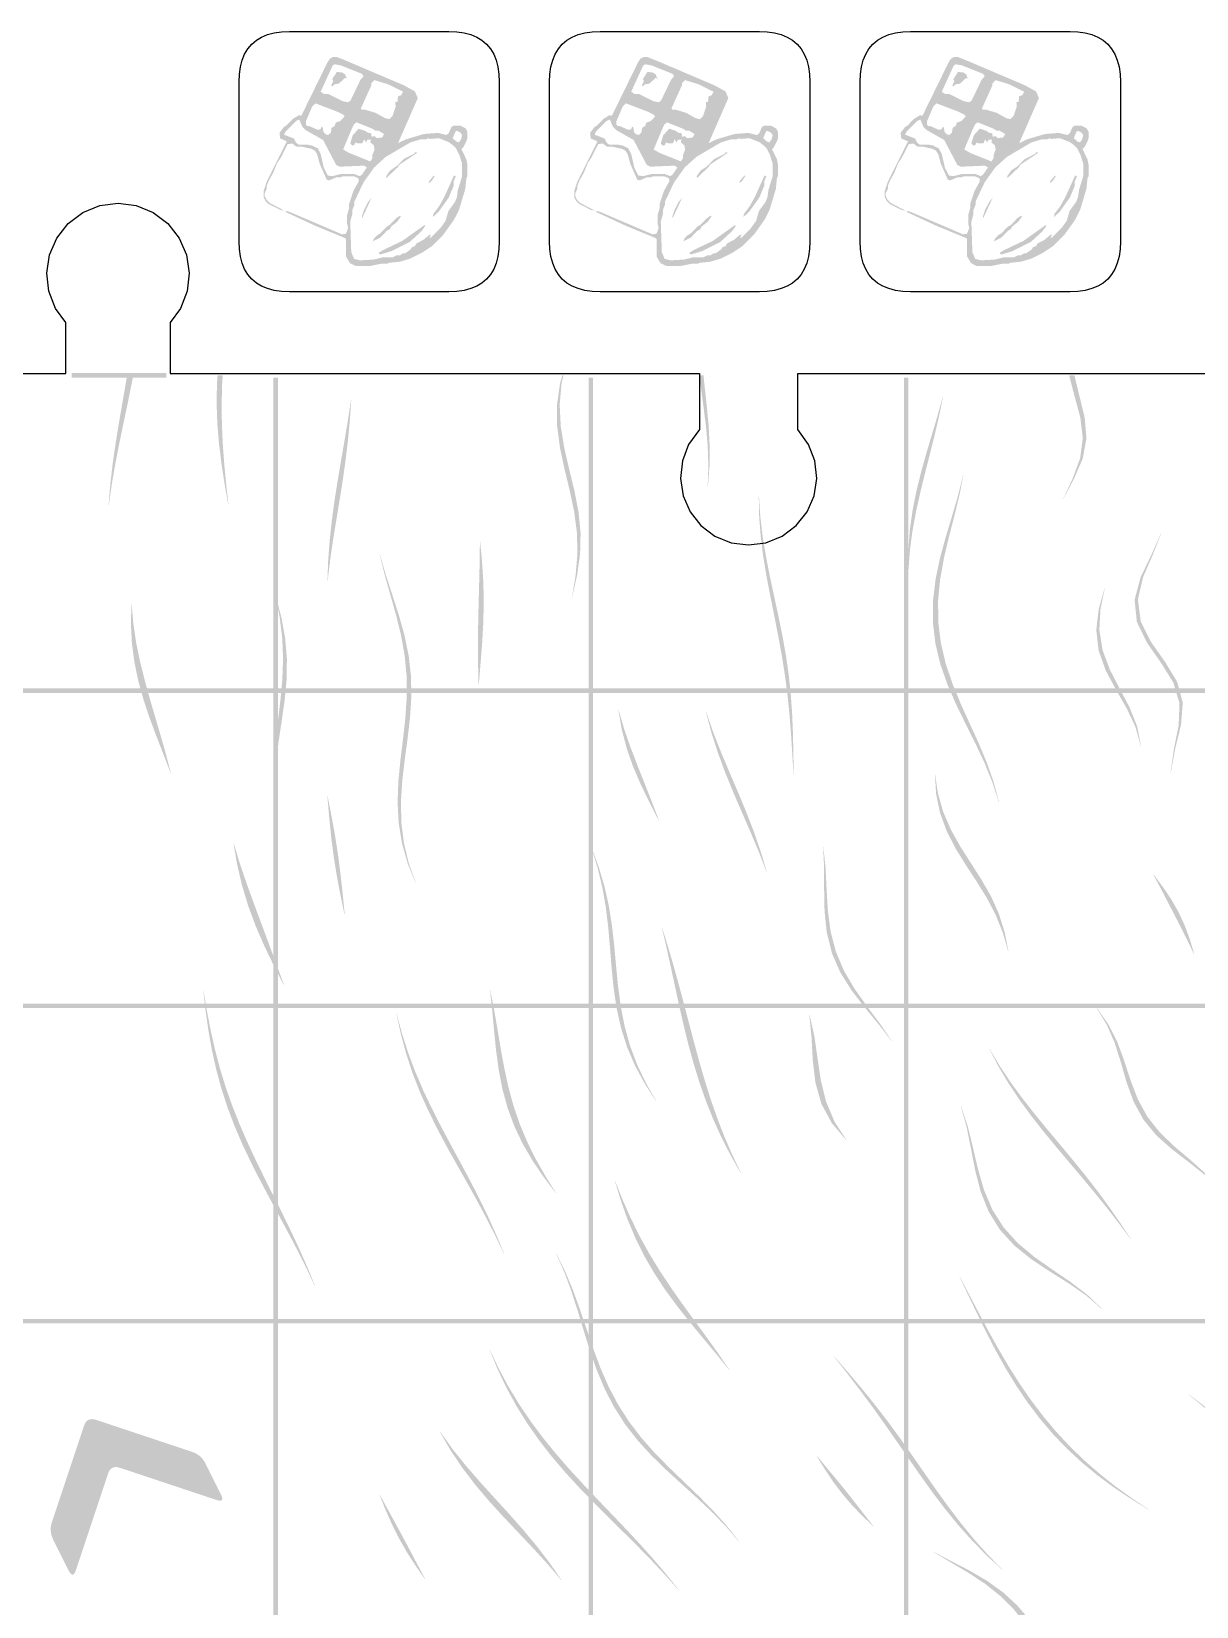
# Model space of a CAD drawing. Header units: millimetres. Extents: x 5 to 723, y 130 to 425.
# Drawn here: x 385.5 to 471.8, y 308.5 to 425.1 of the extents above; entities that cross this region are included whole.
import ezdxf

# ---------------------------------------------------------------- set-up
doc = ezdxf.new("R2010")
doc.units = ezdxf.units.MM
doc.layers.add('CUT', color=1, linetype='Continuous')
doc.layers.add('RASTER', color=7, linetype='Continuous')

msp = doc.modelspace()

# ---------------------------------------------------------------- hatches: boundary and pattern name
at = {"layer": 'RASTER'}
h = msp.add_hatch(color=7, dxfattribs=at)
h.paths.add_polyline_path([(407.791, 423.235), (408.081, 423.258), (408.863, 422.945), (413.085, 421.147), (413.89, 420.701), (414.101, 420.209), (412.639, 416.87), (413.241, 417.159), (414.57, 417.55), (415.587, 417.628), (416.212, 417.472), (416.392, 417.605), (416.58, 418.043), (416.76, 418.176), (417.229, 418.176), (417.643, 417.965), (417.776, 417.707), (417.776, 417.237), (417.698, 417.003), (417.487, 416.588), (417.331, 416.432), (417.698, 415.674), (417.776, 415.283), (417.776, 414.423), (417.698, 414.266), (417.62, 413.484), (417.151, 411.92), (416.783, 411.193), (416.001, 410.099), (415.141, 409.239), (414.437, 408.769), (413.554, 408.324), (412.772, 408.089), (411.99, 408.011), (411.834, 407.933), (411.365, 407.933), (410.583, 407.776), (409.488, 407.776), (409.074, 407.988), (408.784, 408.48), (408.784, 409.731), (408.73, 409.833), (406.517, 410.748), (404.273, 411.788), (404.406, 411.842), (404.64, 411.764), (408.472, 410.122), (408.761, 410.146), (408.863, 410.357), (408.941, 410.591), (408.863, 410.904), (408.863, 411.53), (409.019, 412.077), (409.019, 412.39), (409.332, 413.328), (409.723, 414.032), (409.723, 414.188), (409.668, 414.29), (409.332, 414.423), (408.55, 414.423), (408.393, 414.344), (408.081, 414.344), (407.533, 414.11), (407.353, 414.165), (406.83, 415.361), (406.65, 416.041), (406.462, 416.323), (406.204, 416.455), (405.5, 416.612), (405.109, 416.612), (404.797, 416.846), (404.46, 416.792), (403.96, 415.806), (403.679, 415.384), (403.389, 414.657), (403.076, 414.11), (402.92, 413.719), (402.92, 413.484), (402.764, 413.171), (402.764, 412.937), (402.897, 412.679), (403.131, 412.444), (404.226, 411.866), (403.937, 411.92), (403.053, 412.366), (402.818, 412.601), (402.686, 412.859), (402.686, 413.328), (402.92, 414.032), (404.406, 417.003), (403.913, 417.214), (403.858, 417.628), (404.195, 418.074), (404.351, 418.152), (404.851, 418.668), (405.289, 418.934), (405.477, 418.903), (407.432, 422.891), (407.588, 423.125)])
h.paths.add_polyline_path([(407.924, 422.711), (407.791, 422.609), (406.908, 420.678), (407.142, 420.521), (407.455, 420.521), (408.55, 419.974), (408.941, 419.896), (409.121, 420.029), (409.856, 421.561), (410.09, 421.827), (409.957, 422.007), (408.393, 422.632)], flags=0)
h.paths.add_polyline_path([(408.104, 422.14), (408.495, 422.109), (408.73, 421.952), (408.808, 421.718), (408.917, 421.639), (408.706, 421.694), (408.26, 421.28), (407.924, 421.225), (407.768, 421.069), (407.69, 421.147), (407.846, 421.46), (407.768, 421.616)], flags=0)
h.paths.add_polyline_path([(410.895, 421.538), (410.661, 421.303), (410.661, 421.147), (409.879, 419.427), (409.957, 419.349), (410.192, 419.349), (410.974, 419.114), (411.677, 418.723), (411.99, 418.645), (412.225, 418.879), (412.459, 419.583), (412.436, 419.919), (412.592, 419.919), (412.639, 420.342), (412.874, 420.42), (413.007, 420.678), (411.912, 421.225)], flags=0)
h.paths.add_polyline_path([(406.517, 419.818), (406.282, 419.583), (405.813, 418.488), (405.813, 418.254), (405.915, 418.121), (406.024, 418.152), (406.673, 417.863), (406.884, 417.886), (406.986, 418.097), (407.064, 418.019), (407.119, 417.683), (407.275, 417.527), (407.455, 417.472), (407.666, 417.652), (407.713, 417.996), (407.948, 418.152), (408.026, 418.387), (408.37, 418.512), (408.683, 418.856), (408.573, 418.981), (408.159, 419.192)], flags=0)
h.paths.add_polyline_path([(405.321, 418.621), (405.086, 418.512), (404.304, 417.73), (404.195, 417.495), (404.93, 417.214), (405.086, 416.901), (405.266, 416.768), (405.891, 416.768), (406.282, 416.69), (406.697, 416.479), (406.908, 416.065), (407.142, 415.048), (407.432, 414.477), (407.768, 414.423), (408.393, 414.579), (409.41, 414.579), (409.801, 414.423), (409.981, 414.555), (410.325, 415.072), (410.114, 415.204), (408.315, 415.126), (408.057, 415.259), (407.088, 417.104), (405.79, 417.839), (405.555, 418.074)], flags=0)
h.paths.add_polyline_path([(409.566, 418.41), (409.386, 418.277), (409.253, 418.019), (408.573, 416.401), (409.019, 416.143), (410.583, 415.517), (410.739, 415.752), (410.739, 415.986), (410.895, 416.377), (410.841, 416.714), (410.583, 416.925), (410.637, 417.136), (410.372, 417.136), (410.27, 416.925), (410.114, 417.159), (410.012, 416.87), (409.644, 416.846), (409.488, 416.925), (409.386, 416.714), (409.253, 416.69), (409.097, 416.846), (409.277, 417.448), (409.723, 417.941), (410.192, 417.785), (410.426, 417.628), (410.637, 417.605), (410.684, 417.339), (410.895, 417.394), (411.052, 417.237), (411.466, 417.292), (411.599, 417.55), (411.208, 417.785), (410.974, 417.785), (410.739, 417.941)], flags=0)
h.paths.add_polyline_path([(416.994, 417.785), (416.893, 417.73), (416.682, 417.237), (416.971, 416.979), (417.151, 416.925), (417.307, 417.159), (417.385, 417.472), (417.252, 417.652)], flags=0)
h.paths.add_polyline_path([(414.883, 417.237), (414.727, 417.159), (414.336, 417.159), (413.554, 416.925), (411.732, 415.853), (410.872, 415.072), (410.09, 413.977), (409.41, 412.546), (409.41, 412.311), (409.253, 411.92), (409.253, 411.608), (409.097, 411.06), (409.175, 408.793), (409.386, 408.3), (409.824, 408.191), (410.817, 408.246), (411.443, 408.402), (412.225, 408.402), (412.537, 408.558), (412.772, 408.558), (413.007, 408.715), (413.163, 408.715), (413.577, 409.004), (413.656, 409.16), (413.89, 409.239), (414, 409.442), (414.516, 409.708), (414.938, 410.067), (415.094, 410.099), (414.961, 409.888), (415.063, 409.864), (415.767, 410.568), (416.158, 411.115), (416.369, 411.842), (416.861, 412.523), (416.994, 412.859), (417.072, 413.406), (417.385, 414.423), (417.385, 415.361), (417.174, 416.01), (416.94, 416.479), (416.705, 416.714), (416.392, 416.948), (415.665, 417.237), (415.016, 417.183)], flags=0)
h.paths.add_polyline_path([(413.89, 416.197), (414.078, 416.166), (412.717, 415.259), (412.639, 415.103), (411.779, 414.29), (411.756, 414.423), (412.045, 414.837), (412.514, 415.15), (413.061, 415.697), (413.843, 416.088)], flags=0)
h.paths.add_polyline_path([(415.298, 414.477), (415.352, 414.423), (415.141, 414.086), (414.907, 413.899), (414.938, 414.055)], flags=0)
h.paths.add_polyline_path([(416.783, 414.477), (416.916, 414.423), (416.76, 414.032), (416.76, 413.719), (416.392, 412.835), (415.642, 411.788), (415.219, 411.397), (415.251, 411.631), (415.689, 412.21), (416.079, 412.913)], flags=0)
h.paths.add_polyline_path([(410.684, 412.835), (409.981, 411.318), (409.957, 411.451), (410.114, 411.92), (410.403, 412.491)], flags=0)
h.paths.add_polyline_path([(412.795, 411.506), (412.85, 411.451), (412.795, 411.35), (412.561, 411.037), (412.123, 410.693), (412.014, 410.49), (411.81, 410.38), (411.31, 409.864), (410.763, 409.598), (410.872, 409.833), (411.107, 410.067), (411.31, 410.177), (411.81, 410.693), (412.014, 410.802), (412.514, 411.318)], flags=0)
h.paths.add_polyline_path([(414.594, 410.802), (414.649, 410.748), (414.594, 410.646), (414.359, 410.333), (413.499, 409.551), (412.147, 408.871), (411.365, 408.636), (411.232, 408.66), (411.232, 408.769), (411.576, 408.973), (412.952, 409.629)], flags=0)
h = msp.add_hatch(color=7, dxfattribs=at)
h.paths.add_polyline_path([(430.791, 423.235), (431.081, 423.258), (431.863, 422.945), (436.085, 421.147), (436.89, 420.701), (437.101, 420.209), (435.639, 416.87), (436.241, 417.159), (437.57, 417.55), (438.587, 417.628), (439.212, 417.472), (439.392, 417.605), (439.58, 418.043), (439.76, 418.176), (440.229, 418.176), (440.643, 417.965), (440.776, 417.707), (440.776, 417.237), (440.698, 417.003), (440.487, 416.588), (440.331, 416.432), (440.698, 415.674), (440.776, 415.283), (440.776, 414.423), (440.698, 414.266), (440.62, 413.484), (440.151, 411.92), (439.783, 411.193), (439.001, 410.099), (438.141, 409.239), (437.437, 408.769), (436.554, 408.324), (435.772, 408.089), (434.99, 408.011), (434.834, 407.933), (434.365, 407.933), (433.583, 407.776), (432.488, 407.776), (432.074, 407.988), (431.784, 408.48), (431.784, 409.731), (431.73, 409.833), (429.517, 410.748), (427.273, 411.788), (427.406, 411.842), (427.64, 411.764), (431.472, 410.122), (431.761, 410.146), (431.863, 410.357), (431.941, 410.591), (431.863, 410.904), (431.863, 411.53), (432.019, 412.077), (432.019, 412.39), (432.332, 413.328), (432.723, 414.032), (432.723, 414.188), (432.668, 414.29), (432.332, 414.423), (431.55, 414.423), (431.393, 414.344), (431.081, 414.344), (430.533, 414.11), (430.353, 414.165), (429.83, 415.361), (429.65, 416.041), (429.462, 416.323), (429.204, 416.455), (428.5, 416.612), (428.109, 416.612), (427.797, 416.846), (427.46, 416.792), (426.96, 415.806), (426.679, 415.384), (426.389, 414.657), (426.076, 414.11), (425.92, 413.719), (425.92, 413.484), (425.764, 413.171), (425.764, 412.937), (425.897, 412.679), (426.131, 412.444), (427.226, 411.866), (426.937, 411.92), (426.053, 412.366), (425.818, 412.601), (425.686, 412.859), (425.686, 413.328), (425.92, 414.032), (427.406, 417.003), (426.913, 417.214), (426.858, 417.628), (427.195, 418.074), (427.351, 418.152), (427.851, 418.668), (428.289, 418.934), (428.477, 418.903), (430.432, 422.891), (430.588, 423.125)])
h.paths.add_polyline_path([(430.924, 422.711), (430.791, 422.609), (429.908, 420.678), (430.142, 420.521), (430.455, 420.521), (431.55, 419.974), (431.941, 419.896), (432.121, 420.029), (432.856, 421.561), (433.09, 421.827), (432.957, 422.007), (431.393, 422.632)], flags=0)
h.paths.add_polyline_path([(431.104, 422.14), (431.495, 422.109), (431.73, 421.952), (431.808, 421.718), (431.917, 421.639), (431.706, 421.694), (431.26, 421.28), (430.924, 421.225), (430.768, 421.069), (430.69, 421.147), (430.846, 421.46), (430.768, 421.616)], flags=0)
h.paths.add_polyline_path([(433.895, 421.538), (433.661, 421.303), (433.661, 421.147), (432.879, 419.427), (432.957, 419.349), (433.192, 419.349), (433.974, 419.114), (434.677, 418.723), (434.99, 418.645), (435.225, 418.879), (435.459, 419.583), (435.436, 419.919), (435.592, 419.919), (435.639, 420.342), (435.874, 420.42), (436.007, 420.678), (434.912, 421.225)], flags=0)
h.paths.add_polyline_path([(429.517, 419.818), (429.282, 419.583), (428.813, 418.488), (428.813, 418.254), (428.915, 418.121), (429.024, 418.152), (429.673, 417.863), (429.884, 417.886), (429.986, 418.097), (430.064, 418.019), (430.119, 417.683), (430.275, 417.527), (430.455, 417.472), (430.666, 417.652), (430.713, 417.996), (430.948, 418.152), (431.026, 418.387), (431.37, 418.512), (431.683, 418.856), (431.573, 418.981), (431.159, 419.192)], flags=0)
h.paths.add_polyline_path([(428.321, 418.621), (428.086, 418.512), (427.304, 417.73), (427.195, 417.495), (427.93, 417.214), (428.086, 416.901), (428.266, 416.768), (428.891, 416.768), (429.282, 416.69), (429.697, 416.479), (429.908, 416.065), (430.142, 415.048), (430.432, 414.477), (430.768, 414.423), (431.393, 414.579), (432.41, 414.579), (432.801, 414.423), (432.981, 414.555), (433.325, 415.072), (433.114, 415.204), (431.315, 415.126), (431.057, 415.259), (430.088, 417.104), (428.79, 417.839), (428.555, 418.074)], flags=0)
h.paths.add_polyline_path([(432.566, 418.41), (432.386, 418.277), (432.253, 418.019), (431.573, 416.401), (432.019, 416.143), (433.583, 415.517), (433.739, 415.752), (433.739, 415.986), (433.895, 416.377), (433.841, 416.714), (433.583, 416.925), (433.637, 417.136), (433.372, 417.136), (433.27, 416.925), (433.114, 417.159), (433.012, 416.87), (432.644, 416.846), (432.488, 416.925), (432.386, 416.714), (432.253, 416.69), (432.097, 416.846), (432.277, 417.448), (432.723, 417.941), (433.192, 417.785), (433.426, 417.628), (433.637, 417.605), (433.684, 417.339), (433.895, 417.394), (434.052, 417.237), (434.466, 417.292), (434.599, 417.55), (434.208, 417.785), (433.974, 417.785), (433.739, 417.941)], flags=0)
h.paths.add_polyline_path([(439.994, 417.785), (439.893, 417.73), (439.682, 417.237), (439.971, 416.979), (440.151, 416.925), (440.307, 417.159), (440.385, 417.472), (440.252, 417.652)], flags=0)
h.paths.add_polyline_path([(437.883, 417.237), (437.727, 417.159), (437.336, 417.159), (436.554, 416.925), (434.732, 415.853), (433.872, 415.072), (433.09, 413.977), (432.41, 412.546), (432.41, 412.311), (432.253, 411.92), (432.253, 411.608), (432.097, 411.06), (432.175, 408.793), (432.386, 408.3), (432.824, 408.191), (433.817, 408.246), (434.443, 408.402), (435.225, 408.402), (435.537, 408.558), (435.772, 408.558), (436.007, 408.715), (436.163, 408.715), (436.577, 409.004), (436.656, 409.16), (436.89, 409.239), (437, 409.442), (437.516, 409.708), (437.938, 410.067), (438.094, 410.099), (437.961, 409.888), (438.063, 409.864), (438.767, 410.568), (439.158, 411.115), (439.369, 411.842), (439.861, 412.523), (439.994, 412.859), (440.072, 413.406), (440.385, 414.423), (440.385, 415.361), (440.174, 416.01), (439.94, 416.479), (439.705, 416.714), (439.392, 416.948), (438.665, 417.237), (438.016, 417.183)], flags=0)
h.paths.add_polyline_path([(436.89, 416.197), (437.078, 416.166), (435.717, 415.259), (435.639, 415.103), (434.779, 414.29), (434.756, 414.423), (435.045, 414.837), (435.514, 415.15), (436.061, 415.697), (436.843, 416.088)], flags=0)
h.paths.add_polyline_path([(438.298, 414.477), (438.352, 414.423), (438.141, 414.086), (437.907, 413.899), (437.938, 414.055)], flags=0)
h.paths.add_polyline_path([(439.783, 414.477), (439.916, 414.423), (439.76, 414.032), (439.76, 413.719), (439.392, 412.835), (438.642, 411.788), (438.219, 411.397), (438.251, 411.631), (438.689, 412.21), (439.079, 412.913)], flags=0)
h.paths.add_polyline_path([(433.684, 412.835), (432.981, 411.318), (432.957, 411.451), (433.114, 411.92), (433.403, 412.491)], flags=0)
h.paths.add_polyline_path([(435.795, 411.506), (435.85, 411.451), (435.795, 411.35), (435.561, 411.037), (435.123, 410.693), (435.014, 410.49), (434.81, 410.38), (434.31, 409.864), (433.763, 409.598), (433.872, 409.833), (434.107, 410.067), (434.31, 410.177), (434.81, 410.693), (435.014, 410.802), (435.514, 411.318)], flags=0)
h.paths.add_polyline_path([(437.594, 410.802), (437.649, 410.748), (437.594, 410.646), (437.359, 410.333), (436.499, 409.551), (435.147, 408.871), (434.365, 408.636), (434.232, 408.66), (434.232, 408.769), (434.576, 408.973), (435.952, 409.629)], flags=0)
h = msp.add_hatch(color=7, dxfattribs=at)
h.paths.add_polyline_path([(453.791, 423.235), (454.081, 423.258), (454.863, 422.945), (459.085, 421.147), (459.89, 420.701), (460.101, 420.209), (458.639, 416.87), (459.241, 417.159), (460.57, 417.55), (461.587, 417.628), (462.212, 417.472), (462.392, 417.605), (462.58, 418.043), (462.76, 418.176), (463.229, 418.176), (463.643, 417.965), (463.776, 417.707), (463.776, 417.237), (463.698, 417.003), (463.487, 416.588), (463.331, 416.432), (463.698, 415.674), (463.776, 415.283), (463.776, 414.423), (463.698, 414.266), (463.62, 413.484), (463.151, 411.92), (462.783, 411.193), (462.001, 410.099), (461.141, 409.239), (460.437, 408.769), (459.554, 408.324), (458.772, 408.089), (457.99, 408.011), (457.834, 407.933), (457.365, 407.933), (456.583, 407.776), (455.488, 407.776), (455.074, 407.988), (454.784, 408.48), (454.784, 409.731), (454.73, 409.833), (452.517, 410.748), (450.273, 411.788), (450.406, 411.842), (450.64, 411.764), (454.472, 410.122), (454.761, 410.146), (454.863, 410.357), (454.941, 410.591), (454.863, 410.904), (454.863, 411.53), (455.019, 412.077), (455.019, 412.39), (455.332, 413.328), (455.723, 414.032), (455.723, 414.188), (455.668, 414.29), (455.332, 414.423), (454.55, 414.423), (454.393, 414.344), (454.081, 414.344), (453.533, 414.11), (453.353, 414.165), (452.83, 415.361), (452.65, 416.041), (452.462, 416.323), (452.204, 416.455), (451.5, 416.612), (451.109, 416.612), (450.797, 416.846), (450.46, 416.792), (449.96, 415.806), (449.679, 415.384), (449.389, 414.657), (449.076, 414.11), (448.92, 413.719), (448.92, 413.484), (448.764, 413.171), (448.764, 412.937), (448.897, 412.679), (449.131, 412.444), (450.226, 411.866), (449.937, 411.92), (449.053, 412.366), (448.818, 412.601), (448.686, 412.859), (448.686, 413.328), (448.92, 414.032), (450.406, 417.003), (449.913, 417.214), (449.858, 417.628), (450.195, 418.074), (450.351, 418.152), (450.851, 418.668), (451.289, 418.934), (451.477, 418.903), (453.432, 422.891), (453.588, 423.125)])
h.paths.add_polyline_path([(453.924, 422.711), (453.791, 422.609), (452.908, 420.678), (453.142, 420.521), (453.455, 420.521), (454.55, 419.974), (454.941, 419.896), (455.121, 420.029), (455.856, 421.561), (456.09, 421.827), (455.957, 422.007), (454.393, 422.632)], flags=0)
h.paths.add_polyline_path([(454.104, 422.14), (454.495, 422.109), (454.73, 421.952), (454.808, 421.718), (454.917, 421.639), (454.706, 421.694), (454.26, 421.28), (453.924, 421.225), (453.768, 421.069), (453.69, 421.147), (453.846, 421.46), (453.768, 421.616)], flags=0)
h.paths.add_polyline_path([(456.895, 421.538), (456.661, 421.303), (456.661, 421.147), (455.879, 419.427), (455.957, 419.349), (456.192, 419.349), (456.974, 419.114), (457.677, 418.723), (457.99, 418.645), (458.225, 418.879), (458.459, 419.583), (458.436, 419.919), (458.592, 419.919), (458.639, 420.342), (458.874, 420.42), (459.007, 420.678), (457.912, 421.225)], flags=0)
h.paths.add_polyline_path([(452.517, 419.818), (452.282, 419.583), (451.813, 418.488), (451.813, 418.254), (451.915, 418.121), (452.024, 418.152), (452.673, 417.863), (452.884, 417.886), (452.986, 418.097), (453.064, 418.019), (453.119, 417.683), (453.275, 417.527), (453.455, 417.472), (453.666, 417.652), (453.713, 417.996), (453.948, 418.152), (454.026, 418.387), (454.37, 418.512), (454.683, 418.856), (454.573, 418.981), (454.159, 419.192)], flags=0)
h.paths.add_polyline_path([(451.321, 418.621), (451.086, 418.512), (450.304, 417.73), (450.195, 417.495), (450.93, 417.214), (451.086, 416.901), (451.266, 416.768), (451.891, 416.768), (452.282, 416.69), (452.697, 416.479), (452.908, 416.065), (453.142, 415.048), (453.432, 414.477), (453.768, 414.423), (454.393, 414.579), (455.41, 414.579), (455.801, 414.423), (455.981, 414.555), (456.325, 415.072), (456.114, 415.204), (454.315, 415.126), (454.057, 415.259), (453.088, 417.104), (451.79, 417.839), (451.555, 418.074)], flags=0)
h.paths.add_polyline_path([(455.566, 418.41), (455.386, 418.277), (455.253, 418.019), (454.573, 416.401), (455.019, 416.143), (456.583, 415.517), (456.739, 415.752), (456.739, 415.986), (456.895, 416.377), (456.841, 416.714), (456.583, 416.925), (456.637, 417.136), (456.372, 417.136), (456.27, 416.925), (456.114, 417.159), (456.012, 416.87), (455.644, 416.846), (455.488, 416.925), (455.386, 416.714), (455.253, 416.69), (455.097, 416.846), (455.277, 417.448), (455.723, 417.941), (456.192, 417.785), (456.426, 417.628), (456.637, 417.605), (456.684, 417.339), (456.895, 417.394), (457.052, 417.237), (457.466, 417.292), (457.599, 417.55), (457.208, 417.785), (456.974, 417.785), (456.739, 417.941)], flags=0)
h.paths.add_polyline_path([(462.994, 417.785), (462.893, 417.73), (462.682, 417.237), (462.971, 416.979), (463.151, 416.925), (463.307, 417.159), (463.385, 417.472), (463.252, 417.652)], flags=0)
h.paths.add_polyline_path([(460.883, 417.237), (460.727, 417.159), (460.336, 417.159), (459.554, 416.925), (457.732, 415.853), (456.872, 415.072), (456.09, 413.977), (455.41, 412.546), (455.41, 412.311), (455.253, 411.92), (455.253, 411.608), (455.097, 411.06), (455.175, 408.793), (455.386, 408.3), (455.824, 408.191), (456.817, 408.246), (457.443, 408.402), (458.225, 408.402), (458.537, 408.558), (458.772, 408.558), (459.007, 408.715), (459.163, 408.715), (459.577, 409.004), (459.656, 409.16), (459.89, 409.239), (460, 409.442), (460.516, 409.708), (460.938, 410.067), (461.094, 410.099), (460.961, 409.888), (461.063, 409.864), (461.767, 410.568), (462.158, 411.115), (462.369, 411.842), (462.861, 412.523), (462.994, 412.859), (463.072, 413.406), (463.385, 414.423), (463.385, 415.361), (463.174, 416.01), (462.94, 416.479), (462.705, 416.714), (462.392, 416.948), (461.665, 417.237), (461.016, 417.183)], flags=0)
h.paths.add_polyline_path([(459.89, 416.197), (460.078, 416.166), (458.717, 415.259), (458.639, 415.103), (457.779, 414.29), (457.756, 414.423), (458.045, 414.837), (458.514, 415.15), (459.061, 415.697), (459.843, 416.088)], flags=0)
h.paths.add_polyline_path([(461.298, 414.477), (461.352, 414.423), (461.141, 414.086), (460.907, 413.899), (460.938, 414.055)], flags=0)
h.paths.add_polyline_path([(462.783, 414.477), (462.916, 414.423), (462.76, 414.032), (462.76, 413.719), (462.392, 412.835), (461.642, 411.788), (461.219, 411.397), (461.251, 411.631), (461.689, 412.21), (462.079, 412.913)], flags=0)
h.paths.add_polyline_path([(456.684, 412.835), (455.981, 411.318), (455.957, 411.451), (456.114, 411.92), (456.403, 412.491)], flags=0)
h.paths.add_polyline_path([(458.795, 411.506), (458.85, 411.451), (458.795, 411.35), (458.561, 411.037), (458.123, 410.693), (458.014, 410.49), (457.81, 410.38), (457.31, 409.864), (456.763, 409.598), (456.872, 409.833), (457.107, 410.067), (457.31, 410.177), (457.81, 410.693), (458.014, 410.802), (458.514, 411.318)], flags=0)
h.paths.add_polyline_path([(460.594, 410.802), (460.649, 410.748), (460.594, 410.646), (460.359, 410.333), (459.499, 409.551), (458.147, 408.871), (457.365, 408.636), (457.232, 408.66), (457.232, 408.769), (457.576, 408.973), (458.952, 409.629)], flags=0)
for points in [[(388.468, 399.838), (395.473, 399.838), (395.473, 399.512), (388.468, 399.512)], [(391.2, 390.049), (391.328, 391.599), (391.508, 393.145), (391.73, 394.687), (391.98, 396.223), (392.244, 397.755), (392.508, 399.283), (392.572, 399.675), (393.025, 399.675), (392.947, 399.248), (392.642, 397.727), (392.322, 396.203), (392.003, 394.674), (391.702, 393.138), (391.436, 391.597), (391.219, 390.049)], [(400.058, 390.122), (399.798, 391.607), (399.567, 393.097), (399.382, 394.591), (399.256, 396.087), (399.202, 397.583), (399.228, 399.076), (399.273, 399.675), (399.655, 399.675), (399.613, 399.044), (399.575, 397.556), (399.593, 396.067), (399.66, 394.577), (399.77, 393.089), (399.912, 391.604), (400.077, 390.122)], [(403.412, 399.512), (403.738, 399.512), (403.738, 376.488), (403.412, 376.488)], [(425.529, 383.313), (425.791, 384.885), (425.924, 386.445), (425.889, 388.001), (425.686, 389.561), (425.356, 391.131), (424.974, 392.714), (424.633, 394.308), (424.422, 395.906), (424.411, 397.495), (424.633, 399.065), (424.809, 399.675), (424.885, 399.675), (424.744, 399.053), (424.608, 397.477), (424.691, 395.886), (424.952, 394.289), (425.321, 392.699), (425.703, 391.121), (426.006, 389.556), (426.159, 388.001), (426.122, 386.448), (425.903, 384.888), (425.548, 383.314)], [(426.762, 399.512), (427.088, 399.512), (427.088, 376.488), (426.762, 376.488)], [(435.57, 391.439), (435.623, 392.949), (435.572, 394.467), (435.433, 395.997), (435.236, 397.541), (435.024, 399.097), (434.957, 399.675), (435.261, 399.675), (435.32, 399.063), (435.491, 397.515), (435.638, 395.98), (435.719, 394.457), (435.707, 392.944), (435.588, 391.438)], [(450.112, 399.512), (450.438, 399.512), (450.438, 376.488), (450.112, 376.488)], [(461.908, 390.55), (462.605, 392.047), (463.154, 393.529), (463.353, 395.028), (463.164, 396.573), (462.73, 398.17), (462.343, 399.675), (462.73, 399.675), (463.108, 398.115), (463.495, 396.531), (463.621, 395), (463.347, 393.513), (462.713, 392.041), (461.926, 390.55)], [(407.409, 384.466), (407.465, 385.966), (407.577, 387.465), (407.739, 388.961), (407.942, 390.452), (408.177, 391.938), (408.429, 393.418), (408.684, 394.894), (408.93, 396.367), (409.152, 397.838), (409.171, 397.836), (409.07, 396.357), (408.932, 394.881), (408.756, 393.404), (408.547, 391.926), (408.313, 390.445), (408.067, 388.958), (407.825, 387.466), (407.606, 385.969), (407.428, 384.467)], [(450.429, 385.344), (450.435, 386.788), (450.542, 388.232), (450.744, 389.67), (451.028, 391.098), (451.377, 392.515), (451.77, 393.919), (452.184, 395.311), (452.595, 396.693), (452.981, 398.069), (452.999, 398.066), (452.714, 396.68), (452.391, 395.292), (452.043, 393.899), (451.685, 392.498), (451.337, 391.086), (451.018, 389.664), (450.75, 388.231), (450.554, 386.79), (450.447, 385.344)], [(457.128, 368.072), (456.659, 369.532), (456.076, 370.971), (455.405, 372.401), (454.687, 373.839), (453.976, 375.295), (453.329, 376.779), (452.799, 378.294), (452.43, 379.84), (452.248, 381.409), (452.259, 382.992), (452.448, 384.579), (452.78, 386.159), (453.208, 387.724), (453.675, 389.272), (454.122, 390.803), (454.5, 392.323), (454.518, 392.322), (454.216, 390.8), (453.842, 389.27), (453.443, 387.725), (453.074, 386.166), (452.789, 384.593), (452.636, 383.016), (452.646, 381.442), (452.835, 379.881), (453.196, 378.343), (453.702, 376.832), (454.313, 375.35), (454.975, 373.891), (455.634, 372.448), (456.24, 371.007), (456.751, 369.555), (457.146, 368.077)], [(441.926, 370.11), (441.838, 371.594), (441.745, 373.072), (441.63, 374.541), (441.482, 376.003), (441.293, 377.458), (441.063, 378.91), (440.798, 380.362), (440.511, 381.817), (440.217, 383.277), (439.937, 384.745), (439.692, 386.221), (439.502, 387.705), (439.385, 389.193), (439.354, 390.683), (439.373, 390.683), (439.469, 389.192), (439.647, 387.705), (439.892, 386.225), (440.183, 384.754), (440.498, 383.292), (440.812, 381.837), (441.107, 380.388), (441.364, 378.94), (441.572, 377.491), (441.726, 376.035), (441.828, 374.571), (441.888, 373.095), (441.92, 371.609), (441.944, 370.114)], [(418.601, 376.752), (418.567, 378.272), (418.559, 379.792), (418.574, 381.31), (418.608, 382.827), (418.648, 384.341), (418.684, 385.852), (418.701, 387.362), (418.719, 387.362), (418.863, 385.856), (418.956, 384.351), (418.987, 382.844), (418.953, 381.333), (418.866, 379.814), (418.745, 378.288), (418.62, 376.754)], [(469.848, 370.259), (470.097, 372.008), (470.451, 373.747), (470.514, 375.387), (470.059, 376.915), (469.149, 378.383), (468.107, 379.868), (467.354, 381.425), (467.188, 383.057), (467.635, 384.723), (468.427, 386.37), (469.144, 387.976), (469.163, 387.976), (468.53, 386.373), (467.815, 384.732), (467.432, 383.076), (467.643, 381.455), (468.419, 379.907), (469.46, 378.43), (470.345, 376.966), (470.754, 375.436), (470.627, 373.787), (470.197, 372.034), (469.866, 370.264)], [(413.936, 362.076), (413.354, 363.523), (412.932, 365.007), (412.685, 366.526), (412.605, 368.073), (412.664, 369.636), (412.818, 371.205), (413.01, 372.77), (413.183, 374.322), (413.283, 375.858), (413.274, 377.378), (413.135, 378.884), (412.87, 380.383), (412.504, 381.881), (412.079, 383.385), (411.65, 384.897), (411.276, 386.42), (411.294, 386.42), (411.733, 384.899), (412.224, 383.39), (412.706, 381.892), (413.122, 380.399), (413.428, 378.907), (413.597, 377.407), (413.625, 375.893), (413.53, 374.362), (413.351, 372.813), (413.139, 371.25), (412.955, 369.681), (412.854, 368.114), (412.884, 366.562), (413.075, 365.034), (413.436, 363.539), (413.954, 362.08)], [(467.646, 372.226), (467.244, 373.658), (466.589, 375.044), (465.795, 376.422), (465.045, 377.832), (464.524, 379.295), (464.35, 380.81), (464.531, 382.355), (464.96, 383.901), (464.978, 383.902), (464.663, 382.366), (464.577, 380.834), (464.814, 379.332), (465.356, 377.879), (466.083, 376.472), (466.812, 375.088), (467.373, 373.687), (467.664, 372.231)], [(395.794, 370.22), (395.28, 371.569), (394.754, 372.923), (394.246, 374.287), (393.787, 375.663), (393.401, 377.052), (393.111, 378.453), (392.927, 379.864), (392.856, 381.283), (392.894, 382.705), (392.912, 382.706), (393.034, 381.291), (393.244, 379.883), (393.531, 378.482), (393.877, 377.09), (394.262, 375.706), (394.666, 374.329), (395.07, 372.958), (395.457, 371.59), (395.813, 370.222)], [(403.506, 369.337), (403.475, 370.894), (403.57, 372.461), (403.739, 374.03), (403.925, 375.593), (404.069, 377.144), (404.125, 378.682), (404.063, 380.209), (403.878, 381.729), (403.589, 383.248), (403.608, 383.249), (404.001, 381.735), (404.277, 380.222), (404.407, 378.703), (404.388, 377.171), (404.243, 375.624), (404.021, 374.061), (403.784, 372.487), (403.598, 370.91), (403.524, 369.339)], [(380.062, 376.488), (403.738, 376.488), (403.738, 376.162), (380.062, 376.162)], [(403.412, 376.488), (427.088, 376.488), (427.088, 376.162), (403.412, 376.162)], [(403.412, 376.162), (403.738, 376.162), (403.738, 353.138), (403.412, 353.138)], [(426.762, 376.488), (450.438, 376.488), (450.438, 376.162), (426.762, 376.162)], [(426.762, 376.162), (427.088, 376.162), (427.088, 353.138), (426.762, 353.138)], [(450.112, 376.488), (473.788, 376.488), (473.788, 376.162), (450.112, 376.162)], [(450.112, 376.162), (450.438, 376.162), (450.438, 353.138), (450.112, 353.138)], [(431.951, 366.693), (431.279, 368.007), (430.632, 369.337), (430.051, 370.689), (429.569, 372.066), (429.203, 373.467), (428.958, 374.888), (428.976, 374.89), (429.381, 373.492), (429.862, 372.112), (430.386, 370.746), (430.924, 369.391), (431.455, 368.042), (431.969, 366.697)], [(439.929, 362.912), (439.368, 364.364), (438.761, 365.812), (438.13, 367.262), (437.499, 368.723), (436.894, 370.199), (436.337, 371.695), (435.848, 373.21), (435.442, 374.745), (435.461, 374.747), (435.985, 373.231), (436.573, 371.735), (437.196, 370.256), (437.824, 368.79), (438.43, 367.329), (438.994, 365.867), (439.502, 364.398), (439.947, 362.917)], [(457.828, 357.033), (457.435, 358.386), (456.915, 359.686), (456.262, 360.939), (455.506, 362.164), (454.704, 363.387), (453.933, 364.634), (453.271, 365.924), (452.779, 367.27), (452.49, 368.67), (452.399, 370.113), (452.417, 370.117), (452.624, 368.703), (453.017, 367.333), (453.591, 366.014), (454.304, 364.745), (455.091, 363.51), (455.872, 362.288), (456.575, 361.051), (457.146, 359.773), (457.564, 358.437), (457.845, 357.04)], [(408.676, 359.741), (408.372, 361.189), (408.097, 362.643), (407.865, 364.105), (407.679, 365.573), (407.531, 367.047), (407.404, 368.521), (407.422, 368.524), (407.705, 367.076), (407.967, 365.625), (408.194, 364.168), (408.384, 362.702), (408.544, 361.227), (408.694, 359.745)], [(404.168, 354.537), (403.436, 355.967), (402.737, 357.414), (402.1, 358.883), (401.545, 360.376), (401.087, 361.895), (400.726, 363.435), (400.455, 364.993), (400.473, 364.996), (400.938, 363.475), (401.453, 361.968), (401.997, 360.472), (402.55, 358.983), (403.101, 357.5), (403.645, 356.019), (404.186, 354.542)], [(431.732, 345.948), (430.91, 347.221), (430.194, 348.543), (429.606, 349.917), (429.153, 351.343), (428.827, 352.809), (428.605, 354.306), (428.454, 355.817), (428.334, 357.328), (428.202, 358.827), (428.023, 360.306), (427.768, 361.759), (427.423, 363.189), (426.99, 364.599), (427.008, 364.603), (427.518, 363.212), (427.935, 361.802), (428.254, 360.367), (428.483, 358.906), (428.65, 357.421), (428.787, 355.92), (428.936, 354.414), (429.138, 352.916), (429.428, 351.441), (429.83, 350.001), (430.355, 348.605), (431.001, 347.257), (431.749, 345.956)], [(449.189, 350.378), (448.228, 351.624), (447.207, 352.859), (446.227, 354.127), (445.391, 355.464), (444.771, 356.89), (444.392, 358.402), (444.226, 359.976), (444.195, 361.58), (444.195, 363.178), (444.12, 364.741), (444.138, 364.746), (444.3, 363.208), (444.377, 361.635), (444.469, 360.054), (444.673, 358.496), (445.064, 356.995), (445.668, 355.568), (446.464, 354.22), (447.382, 352.931), (448.328, 351.668), (449.206, 350.386)], [(471.586, 356.812), (471.113, 357.808), (470.617, 358.792), (470.113, 359.772), (469.605, 360.753), (469.092, 361.735), (468.565, 362.715), (468.582, 362.721), (469.268, 361.809), (469.896, 360.881), (470.444, 359.923), (470.904, 358.928), (471.284, 357.893), (471.603, 356.821)], [(438.017, 340.606), (437.284, 341.888), (436.611, 343.201), (435.999, 344.543), (435.449, 345.913), (434.96, 347.306), (434.524, 348.719), (434.134, 350.145), (433.781, 351.581), (433.454, 353.021), (433.141, 354.461), (432.832, 355.897), (432.516, 357.326), (432.185, 358.748), (432.203, 358.753), (432.633, 357.362), (433.041, 355.964), (433.431, 354.559), (433.808, 353.147), (434.179, 351.729), (434.553, 350.307), (434.94, 348.887), (435.35, 347.47), (435.793, 346.063), (436.278, 344.669), (436.81, 343.294), (437.394, 341.942), (438.034, 340.614)], [(406.467, 332.255), (405.845, 333.571), (405.192, 334.875), (404.513, 336.171), (403.818, 337.463), (403.117, 338.758), (402.424, 340.06), (401.755, 341.374), (401.123, 342.706), (400.541, 344.058), (400.019, 345.432), (399.564, 346.828), (399.178, 348.246), (398.858, 349.682), (398.6, 351.133), (398.392, 352.594), (398.222, 354.061), (398.24, 354.066), (398.483, 352.618), (398.76, 351.177), (399.082, 349.746), (399.456, 348.329), (399.887, 346.929), (400.375, 345.547), (400.916, 344.183), (401.504, 342.838), (402.127, 341.507), (402.775, 340.189), (403.433, 338.878), (404.088, 337.57), (404.728, 336.259), (405.345, 334.939), (405.931, 333.608), (406.485, 332.263)], [(424.317, 339.114), (423.43, 340.295), (422.604, 341.511), (421.868, 342.771), (421.245, 344.081), (420.744, 345.441), (420.363, 346.844), (420.088, 348.282), (419.893, 349.741), (419.746, 351.208), (419.609, 352.671), (419.448, 354.119), (419.466, 354.124), (419.749, 352.715), (419.997, 351.291), (420.236, 349.858), (420.496, 348.426), (420.803, 347.006), (421.182, 345.608), (421.647, 344.241), (422.204, 342.909), (422.848, 341.614), (423.565, 340.354), (424.334, 339.121)], [(380.062, 353.138), (403.738, 353.138), (403.738, 352.812), (380.062, 352.812)], [(403.412, 353.138), (427.088, 353.138), (427.088, 352.812), (403.412, 352.812)], [(403.412, 352.812), (403.738, 352.812), (403.738, 329.788), (403.412, 329.788)], [(420.468, 334.642), (419.829, 335.988), (419.154, 337.318), (418.447, 338.635), (417.716, 339.947), (416.975, 341.258), (416.24, 342.576), (415.529, 343.909), (414.858, 345.262), (414.244, 346.638), (413.699, 348.041), (413.23, 349.471), (412.839, 350.925), (412.521, 352.399), (412.539, 352.404), (412.928, 350.952), (413.385, 349.521), (413.912, 348.113), (414.503, 346.729), (415.148, 345.367), (415.834, 344.025), (416.544, 342.696), (417.262, 341.374), (417.969, 340.053), (418.653, 338.725), (419.303, 337.384), (419.913, 336.027), (420.485, 334.65)], [(426.762, 353.138), (450.438, 353.138), (450.438, 352.812), (426.762, 352.812)], [(426.762, 352.812), (427.088, 352.812), (427.088, 329.788), (426.762, 329.788)], [(445.824, 343.046), (444.759, 344.305), (443.994, 345.722), (443.55, 347.289), (443.354, 348.957), (443.261, 350.65), (443.1, 352.296), (443.117, 352.303), (443.472, 350.739), (443.704, 349.111), (443.949, 347.473), (444.339, 345.887), (444.964, 344.407), (445.841, 343.055)], [(450.112, 353.138), (473.788, 353.138), (473.788, 352.812), (450.112, 352.812)], [(450.112, 352.812), (450.438, 352.812), (450.438, 329.788), (450.112, 329.788)], [(473.391, 339.468), (472.337, 340.504), (471.152, 341.448), (469.931, 342.383), (468.793, 343.398), (467.842, 344.555), (467.122, 345.868), (466.6, 347.299), (466.176, 348.775), (465.723, 350.217), (465.136, 351.571), (464.37, 352.827), (464.386, 352.836), (465.238, 351.627), (465.903, 350.32), (466.419, 348.919), (466.885, 347.477), (467.428, 346.066), (468.144, 344.759), (469.068, 343.592), (470.158, 342.551), (471.317, 341.574), (472.428, 340.577), (473.406, 339.48)], [(466.9, 335.701), (466.033, 336.865), (465.144, 338.012), (464.232, 339.143), (463.3, 340.264), (462.355, 341.381), (461.408, 342.504), (460.471, 343.641), (459.56, 344.801), (458.688, 345.991), (457.869, 347.217), (457.115, 348.482), (456.433, 349.786), (456.45, 349.795), (457.203, 348.528), (458.022, 347.301), (458.895, 346.11), (459.808, 344.949), (460.743, 343.809), (461.686, 342.683), (462.621, 341.559), (463.537, 340.429), (464.426, 339.283), (465.284, 338.116), (466.111, 336.926), (466.915, 335.712)], [(464.797, 330.495), (463.629, 331.513), (462.315, 332.427), (460.924, 333.301), (459.549, 334.211), (458.287, 335.227), (457.219, 336.394), (456.388, 337.728), (455.793, 339.211), (455.382, 340.795), (455.068, 342.418), (454.747, 344.014), (454.319, 345.532), (454.335, 345.541), (454.832, 344.062), (455.215, 342.505), (455.581, 340.918), (456.03, 339.363), (456.648, 337.901), (457.484, 336.577), (458.54, 335.408), (459.775, 334.379), (461.109, 333.443), (462.448, 332.533), (463.704, 331.575), (464.811, 330.507)], [(437.16, 326.024), (436.219, 327.184), (435.259, 328.338), (434.3, 329.498), (433.363, 330.678), (432.47, 331.889), (431.64, 333.14), (430.889, 334.437), (430.222, 335.779), (429.64, 337.162), (429.135, 338.579), (428.689, 340.02), (428.706, 340.028), (429.26, 338.639), (429.863, 337.273), (430.525, 335.934), (431.248, 334.627), (432.027, 333.352), (432.854, 332.105), (433.714, 330.882), (434.592, 329.673), (435.471, 328.468), (436.336, 327.258), (437.175, 326.035)], [(437.872, 313.322), (436.901, 314.45), (435.858, 315.526), (434.756, 316.564), (433.623, 317.588), (432.491, 318.623), (431.395, 319.692), (430.371, 320.818), (429.444, 322.013), (428.632, 323.284), (427.936, 324.627), (427.347, 326.029), (426.842, 327.474), (426.387, 328.939), (425.945, 330.402), (425.48, 331.844), (424.959, 333.25), (424.36, 334.613), (424.377, 334.621), (425.029, 333.286), (425.602, 331.908), (426.115, 330.494), (426.598, 329.057), (427.087, 327.615), (427.619, 326.19), (428.224, 324.802), (428.927, 323.469), (429.737, 322.202), (430.652, 321.004), (431.656, 319.869), (432.723, 318.785), (433.82, 317.729), (434.912, 316.678), (435.968, 315.609), (436.964, 314.499), (437.886, 313.334)], [(468.239, 315.661), (466.943, 316.455), (465.681, 317.298), (464.462, 318.197), (463.296, 319.157), (462.189, 320.18), (461.145, 321.268), (460.168, 322.416), (459.258, 323.621), (458.41, 324.875), (457.621, 326.171), (456.882, 327.499), (456.183, 328.848), (455.514, 330.208), (454.863, 331.571), (454.218, 332.927), (454.233, 332.937), (454.927, 331.617), (455.623, 330.29), (456.331, 328.963), (457.063, 327.644), (457.827, 326.342), (458.632, 325.066), (459.486, 323.823), (460.394, 322.622), (461.358, 321.468), (462.381, 320.367), (463.46, 319.321), (464.593, 318.332), (465.774, 317.397), (466.996, 316.513), (468.251, 315.675)], [(380.062, 329.788), (403.738, 329.788), (403.738, 329.462), (380.062, 329.462)], [(403.412, 329.788), (427.088, 329.788), (427.088, 329.462), (403.412, 329.462)], [(403.412, 329.462), (403.738, 329.462), (403.738, 306.438), (403.412, 306.438)], [(426.762, 329.788), (450.438, 329.788), (450.438, 329.462), (426.762, 329.462)], [(426.762, 329.462), (427.088, 329.462), (427.088, 306.438), (426.762, 306.438)], [(450.112, 329.788), (473.788, 329.788), (473.788, 329.462), (450.112, 329.462)], [(450.112, 329.462), (450.438, 329.462), (450.438, 306.438), (450.112, 306.438)], [(433.457, 309.67), (432.46, 310.792), (431.43, 311.891), (430.371, 312.974), (429.292, 314.049), (428.204, 315.125), (427.119, 316.211), (426.05, 317.316), (425.012, 318.448), (424.018, 319.615), (423.078, 320.822), (422.202, 322.072), (421.397, 323.366), (420.666, 324.704), (420.01, 326.082), (419.424, 327.495), (419.441, 327.504), (420.094, 326.128), (420.814, 324.788), (421.602, 323.486), (422.455, 322.224), (423.368, 321.001), (424.332, 319.814), (425.338, 318.66), (426.374, 317.531), (427.426, 316.421), (428.482, 315.321), (429.531, 314.222), (430.561, 313.115), (431.565, 311.994), (432.536, 310.851), (433.472, 309.681)], [(457.405, 311.201), (456.259, 312.254), (455.168, 313.363), (454.132, 314.524), (453.148, 315.731), (452.207, 316.973), (451.299, 318.238), (450.411, 319.516), (449.53, 320.793), (448.644, 322.063), (447.745, 323.318), (446.827, 324.558), (445.889, 325.783), (444.935, 326.998), (444.95, 327.009), (445.97, 325.841), (446.967, 324.662), (447.937, 323.465), (448.876, 322.245), (449.787, 321.003), (450.68, 319.742), (451.565, 318.469), (452.455, 317.194), (453.365, 315.93), (454.308, 314.69), (455.293, 313.484), (456.329, 312.324), (457.418, 311.214)], [(487.961, 311.642), (486.718, 312.488), (485.357, 313.139), (483.887, 313.632), (482.351, 314.05), (480.818, 314.502), (479.362, 315.091), (478.048, 315.89), (476.905, 316.92), (475.925, 318.145), (475.057, 319.487), (474.224, 320.844), (473.34, 322.12), (472.336, 323.247), (471.18, 324.207), (471.193, 324.221), (472.392, 323.308), (473.434, 322.226), (474.351, 320.992), (475.211, 319.672), (476.097, 318.359), (477.086, 317.153), (478.229, 316.133), (479.535, 315.331), (480.974, 314.727), (482.485, 314.249), (483.993, 313.796), (485.432, 313.259), (486.76, 312.558), (487.97, 311.658)], [(388.78, 311.2), (388.723, 311.054), (388.663, 310.949), (388.601, 310.884), (388.535, 310.859), (388.467, 310.874), (388.396, 310.93), (388.322, 311.026), (388.245, 311.162), (387.096, 313.46), (387.027, 313.617), (386.973, 313.775), (386.937, 313.935), (386.917, 314.096), (386.914, 314.258), (386.927, 314.421), (386.958, 314.585), (387.005, 314.751), (389.381, 321.88), (389.443, 322.032), (389.52, 322.157), (389.61, 322.254), (389.713, 322.323), (389.831, 322.365), (389.963, 322.379), (390.108, 322.365), (390.267, 322.323), (397.396, 319.947), (397.557, 319.885), (397.707, 319.811), (397.846, 319.724), (397.973, 319.624), (398.09, 319.512), (398.196, 319.387), (398.291, 319.249), (398.374, 319.099), (399.523, 316.801), (399.586, 316.658), (399.619, 316.541), (399.62, 316.451), (399.592, 316.387), (399.533, 316.349), (399.443, 316.339), (399.323, 316.354), (399.172, 316.396), (392.042, 318.773), (391.883, 318.814), (391.738, 318.828), (391.606, 318.814), (391.489, 318.773), (391.385, 318.704), (391.295, 318.607), (391.219, 318.482), (391.156, 318.33)], [(424.729, 310.456), (423.712, 311.646), (422.65, 312.809), (421.561, 313.96), (420.467, 315.115), (419.394, 316.292), (418.366, 317.504), (417.405, 318.762), (416.525, 320.074), (415.736, 321.439), (415.752, 321.449), (416.674, 320.161), (417.668, 318.922), (418.714, 317.719), (419.784, 316.54), (420.854, 315.368), (421.9, 314.187), (422.904, 312.983), (423.853, 311.745), (424.744, 310.467)], [(447.816, 314.457), (447.01, 315.226), (446.24, 316.026), (445.519, 316.869), (444.852, 317.756), (444.235, 318.681), (443.655, 319.634), (443.67, 319.645), (444.375, 318.792), (445.083, 317.942), (445.782, 317.085), (446.468, 316.217), (447.146, 315.342), (447.83, 314.47)], [(414.64, 310.519), (413.96, 311.488), (413.319, 312.483), (412.73, 313.511), (412.196, 314.572), (411.713, 315.661), (411.267, 316.769), (411.283, 316.779), (411.849, 315.743), (412.419, 314.708), (412.984, 313.669), (413.54, 312.624), (414.093, 311.574), (414.656, 310.529)], [(470.161, 297.913), (468.693, 298.334), (467.254, 298.818), (465.888, 299.419), (464.632, 300.178), (463.504, 301.107), (462.504, 302.192), (461.611, 303.397), (460.787, 304.668), (459.982, 305.944), (459.145, 307.168), (458.232, 308.296), (457.216, 309.307), (456.088, 310.202), (454.864, 311.008), (453.58, 311.766), (452.287, 312.529), (452.301, 312.542), (453.656, 311.839), (454.998, 311.141), (456.273, 310.393), (457.445, 309.548), (458.496, 308.581), (459.432, 307.486), (460.281, 306.286), (461.087, 305.02), (461.902, 303.747), (462.774, 302.526), (463.744, 301.411), (464.834, 300.442), (466.047, 299.632), (467.365, 298.97), (468.754, 298.421), (470.172, 297.928)]]:
    msp.add_hatch(color=7, dxfattribs=at).paths.add_polyline_path(points)

# ---------------------------------------------------------------- linework, layer by layer
at = {"layer": 'CUT'}
for points in [[(400.863, 421.403), (400.888, 421.988), (400.965, 422.528), (401.094, 423.019), (401.277, 423.462), (401.513, 423.855), (401.802, 424.198), (402.145, 424.487), (402.538, 424.723), (402.981, 424.906), (403.472, 425.035), (404.012, 425.112), (404.597, 425.138), (416.404, 425.138), (416.988, 425.112), (417.528, 425.035), (418.019, 424.906), (418.462, 424.723), (418.856, 424.487), (419.198, 424.198), (419.488, 423.855), (419.724, 423.462), (419.906, 423.019), (420.035, 422.528), (420.112, 421.988), (420.138, 421.403), (420.138, 409.596), (420.112, 409.012), (420.035, 408.472), (419.906, 407.981), (419.724, 407.538), (419.488, 407.144), (419.198, 406.802), (418.856, 406.512), (418.462, 406.276), (418.019, 406.094), (417.528, 405.965), (416.988, 405.888), (416.404, 405.862), (404.597, 405.862), (404.012, 405.888), (403.472, 405.965), (402.981, 406.094), (402.538, 406.276), (402.145, 406.512), (401.802, 406.802), (401.513, 407.144), (401.277, 407.538), (401.094, 407.981), (400.965, 408.472), (400.888, 409.012), (400.863, 409.596)], [(423.863, 421.403), (423.888, 421.988), (423.965, 422.528), (424.094, 423.019), (424.277, 423.462), (424.513, 423.855), (424.802, 424.198), (425.145, 424.487), (425.538, 424.723), (425.981, 424.906), (426.472, 425.035), (427.012, 425.112), (427.597, 425.138), (439.404, 425.138), (439.988, 425.112), (440.528, 425.035), (441.019, 424.906), (441.462, 424.723), (441.856, 424.487), (442.198, 424.198), (442.488, 423.855), (442.724, 423.462), (442.906, 423.019), (443.035, 422.528), (443.112, 421.988), (443.138, 421.403), (443.138, 409.596), (443.112, 409.012), (443.035, 408.472), (442.906, 407.981), (442.724, 407.538), (442.488, 407.144), (442.198, 406.802), (441.856, 406.512), (441.462, 406.276), (441.019, 406.094), (440.528, 405.965), (439.988, 405.888), (439.404, 405.862), (427.597, 405.862), (427.012, 405.888), (426.472, 405.965), (425.981, 406.094), (425.538, 406.276), (425.145, 406.512), (424.802, 406.802), (424.513, 407.144), (424.277, 407.538), (424.094, 407.981), (423.965, 408.472), (423.888, 409.012), (423.863, 409.596)], [(446.863, 421.403), (446.888, 421.988), (446.965, 422.528), (447.094, 423.019), (447.277, 423.462), (447.513, 423.855), (447.802, 424.198), (448.145, 424.487), (448.538, 424.723), (448.981, 424.906), (449.472, 425.035), (450.012, 425.112), (450.597, 425.138), (462.404, 425.138), (462.988, 425.112), (463.528, 425.035), (464.019, 424.906), (464.462, 424.723), (464.856, 424.487), (465.198, 424.198), (465.488, 423.855), (465.724, 423.462), (465.906, 423.019), (466.035, 422.528), (466.112, 421.988), (466.138, 421.403), (466.138, 409.596), (466.112, 409.012), (466.035, 408.472), (465.906, 407.981), (465.724, 407.538), (465.488, 407.144), (465.198, 406.802), (464.856, 406.512), (464.462, 406.276), (464.019, 406.094), (463.528, 405.965), (462.988, 405.888), (462.404, 405.862), (450.597, 405.862), (450.012, 405.888), (449.472, 405.965), (448.981, 406.094), (448.538, 406.276), (448.145, 406.512), (447.802, 406.802), (447.513, 407.144), (447.277, 407.538), (447.094, 407.981), (446.965, 408.472), (446.888, 409.012), (446.863, 409.596)]]:
    msp.add_lwpolyline(points, close=True, dxfattribs=at)
msp.add_lwpolyline([(341.09, 399.813), (388.027, 399.813), (388.027, 403.577), (387.265, 404.628), (386.775, 405.897), (386.625, 407.249), (386.827, 408.594), (387.365, 409.843), (388.206, 410.913), (389.292, 411.733), (390.551, 412.247), (391.9, 412.423), (393.249, 412.247), (394.508, 411.733), (395.594, 410.913), (396.435, 409.843), (396.973, 408.594), (397.175, 407.249), (397.025, 405.897), (396.535, 404.628), (395.773, 403.577), (395.773, 399.813), (434.955, 399.813), (434.955, 395.656), (434.16, 394.551), (433.695, 393.338), (433.556, 392.047), (433.751, 390.763), (434.268, 389.571), (435.072, 388.55), (436.109, 387.769), (437.312, 387.278), (438.6, 387.111), (439.888, 387.278), (441.091, 387.769), (442.128, 388.55), (442.932, 389.571), (443.449, 390.763), (443.644, 392.047), (443.505, 393.338), (443.04, 394.551), (442.245, 395.656), (442.245, 399.813), (481.427, 399.813)], dxfattribs=at)

doc.saveas('drawing.dxf')
